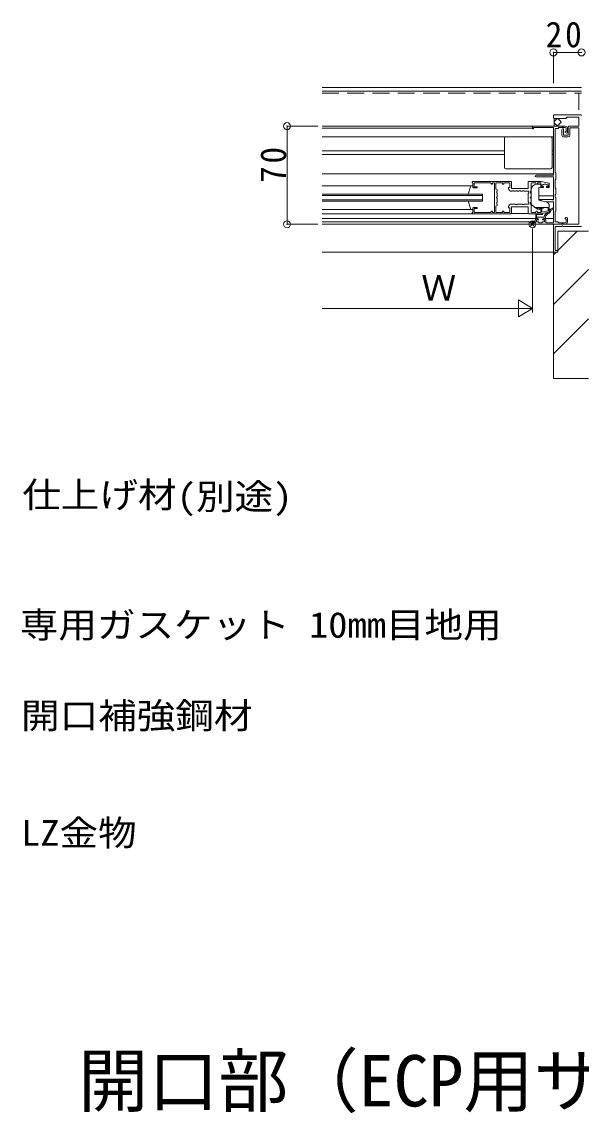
# Model space of a CAD drawing. Units: millimetres, scale not verified. Extents: x -1966 to 1994, y -1415 to 1393.
# Drawn here: x -1049 to -650, y 44 to 823 of the extents above; entities that cross this region are included whole.
import ezdxf
from ezdxf.enums import TextEntityAlignment as Align

# ---------------------------------------------------------------- set-up
doc = ezdxf.new("R2010")
doc.units = ezdxf.units.MM
doc.header["$LTSCALE"] = 10
doc.header["$PDMODE"] = 32
doc.header["$PDSIZE"] = 5
doc.linetypes.add('DASHED1', pattern=[1.8, 1.2, -0.6])
doc.layers.add('0-5', color=7, linetype='Continuous', lineweight=9)
doc.layers.add('0-9_部材名__寸法', color=7, linetype='Continuous', lineweight=9)
doc.styles.add('ＭＳ ゴシック', font='')
doc.styles.get('ＭＳ ゴシック').set_extended_font_data('MS Gothic')

msp = doc.modelspace()

# ---------------------------------------------------------------- linework, layer by layer
at = {"layer": '0-5', "color": 2, "lineweight": 18}
for p, q in [((-834.93, 776.25), (-649.93, 776.25)), ((-834.93, 773.67), (-649.93, 773.67)), ((-669.43, 754.17), (-669.43, 748.67)), ((-669.43, 752.09), (-667.35, 754.17)), ((-667.02, 748.67), (-669.43, 751.08)), ((-667.2, 748.67), (-664.43, 751.43)), ((-664.43, 751.74), (-666.87, 754.17)), ((-666.93, 673.67), (-644.93, 673.67)), ((-666.93, 673.67), (-666.93, 658.67)), ((-666.93, 659.84), (-653.1, 673.67)), ((-669.93, 658.67), (-666.93, 658.67)), ((-669.93, 656.84), (-668.1, 658.67)), ((-669.93, 658.67), (-669.93, 568.67)), ((-669.93, 621.48), (-644.93, 646.48)), ((-669.93, 586.13), (-644.93, 611.13)), ((-669.93, 568.67), (-644.93, 568.67))]:
    msp.add_line(p, q, dxfattribs=at)
at = {"layer": '0-5', "color": 2, "linetype": 'DASHED1', "lineweight": 18}
for p, q in [((-834.93, 772.32), (-649.93, 772.32)), ((-651.93, 772.32), (-651.93, 756.67))]:
    msp.add_line(p, q, dxfattribs=at)
at = {"layer": '0-5'}
for p, q in [((-669.93, 756.17), (-669.93, 754.67)), ((-669.43, 756.67), (-650.43, 756.67)), ((-834.93, 748.67), (-684.43, 748.67)), ((-684.93, 748.17), (-684.93, 747.17)), ((-684.43, 748.67), (-663.89, 748.67)), ((-684.13, 747.67), (-684.13, 747.17)), ((-684.13, 747.67), (-669.93, 747.67)), ((-669.93, 747.67), (-669.93, 713.67)), ((-669.43, 754.17), (-660.93, 754.17)), ((-666.43, 747.32), (-666.43, 747.67)), ((-666.43, 747.67), (-661.58, 747.67)), ((-662.98, 748.67), (-661.58, 748.67)), ((-660.08, 755.02), (-651.93, 755.02)), ((-659.43, 748.17), (-659.43, 742.17)), ((-658.93, 748.67), (-651.93, 748.67)), ((-651.93, 755.02), (-651.93, 748.67)), ((-834.93, 747.17), (-684.93, 747.17)), ((-834.93, 741.17), (-669.93, 741.17)), ((-704.93, 719.17), (-704.93, 740.17)), ((-671.93, 741.17), (-703.93, 741.17)), ((-684.63, 746.87), (-684.43, 746.87)), ((-670.93, 719.17), (-670.93, 740.17)), ((-668.73, 747.02), (-668.73, 715.67)), ((-666.73, 747.02), (-668.73, 747.02)), ((-663.93, 745.97), (-663.93, 742.17)), ((-663.23, 746.67), (-662.73, 746.67)), ((-662.73, 746.67), (-662.73, 742.17)), ((-662.73, 742.17), (-659.43, 742.17)), ((-662.73, 740.97), (-659.43, 740.97)), ((-661.58, 744.57), (-661.58, 744.5)), ((-660.93, 744.87), (-661.28, 744.87)), ((-660.93, 747.02), (-660.93, 744.87)), ((-659.93, 747.02), (-659.93, 744.5)), ((-658.23, 747.47), (-651.93, 747.47)), ((-658.23, 747.47), (-658.23, 742.17)), ((-651.93, 747.47), (-651.93, 678.67)), ((-704.93, 730.97), (-834.93, 730.97)), ((-704.93, 728.37), (-834.93, 728.37)), ((-669.93, 730.97), (-670.93, 730.97)), ((-669.93, 728.37), (-670.93, 728.37)), ((-671.93, 718.17), (-703.93, 718.17)), ((-834.93, 714.67), (-669.93, 714.67)), ((-727.93, 708.67), (-727.93, 708.47)), ((-700.23, 709.17), (-727.43, 709.17)), ((-699.93, 708.87), (-699.93, 704.17)), ((-687.93, 708.87), (-687.93, 704.17)), ((-679.15, 709.17), (-687.63, 709.17)), ((-669.93, 713.67), (-682.33, 713.67)), ((-669.93, 712.47), (-682.33, 712.47)), ((-673.33, 707.96), (-678.73, 709.13)), ((-669.93, 712.47), (-669.93, 696.07)), ((-668.36, 715.26), (-668.73, 715.67)), ((-668.36, 710.89), (-668.73, 710.47)), ((-668.73, 710.47), (-668.73, 704.67)), ((-668.28, 715.06), (-668.28, 711.09)), ((-727.43, 706.17), (-834.93, 706.17)), ((-730.72, 700.17), (-729.12, 705.44)), ((-728.16, 706.17), (-727.43, 706.17)), ((-727.43, 708.17), (-727.63, 708.17)), ((-727.43, 705.17), (-727.43, 708.17)), ((-726.93, 704.67), (-724.73, 704.67)), ((-714.93, 708.17), (-726.43, 708.17)), ((-726.43, 705.47), (-726.43, 708.17)), ((-724.83, 705.47), (-726.43, 705.47)), ((-724.43, 705.07), (-724.43, 704.97)), ((-713.84, 707.28), (-714.93, 708.17)), ((-713.43, 708.17), (-713.43, 707.47)), ((-711.93, 708.17), (-713.43, 708.17)), ((-711.93, 708.17), (-711.93, 687.17)), ((-706.33, 708.17), (-710.93, 708.17)), ((-710.93, 708.17), (-710.93, 703.72)), ((-710.14, 703.31), (-710.93, 703.72)), ((-710.28, 702.22), (-710.28, 701.02)), ((-710.28, 701.02), (-710.07, 700.81)), ((-709.98, 703.04), (-709.98, 702.52)), ((-706.33, 708.17), (-706.33, 707.52)), ((-705.63, 707.22), (-706.03, 707.22)), ((-705.33, 708.17), (-705.33, 707.52)), ((-701.88, 704.17), (-701.88, 704.67)), ((-701.13, 704.97), (-701.58, 704.97)), ((-699.93, 704.17), (-687.93, 704.17)), ((-699.93, 702.22), (-699.73, 702.22)), ((-699.43, 702.52), (-698.23, 702.52)), ((-697.93, 702.22), (-697.28, 702.22)), ((-696.98, 702.52), (-695.78, 702.52)), ((-695.48, 702.22), (-694.83, 702.22)), ((-694.53, 702.52), (-693.33, 702.52)), ((-693.03, 702.22), (-692.38, 702.22)), ((-692.08, 702.52), (-690.88, 702.52)), ((-690.58, 702.22), (-687.58, 702.22)), ((-687.58, 701.02), (-687.8, 700.81)), ((-687.58, 701.02), (-687.58, 702.22)), ((-686.23, 701.02), (-686.23, 702.22)), ((-686.23, 701.02), (-686.02, 700.81)), ((-685.93, 707.67), (-685.93, 702.52)), ((-685.93, 703.22), (-685.93, 693.59)), ((-682.43, 708.17), (-685.43, 708.17)), ((-682.43, 708.17), (-682.43, 707.72)), ((-679.83, 707.22), (-681.93, 707.22)), ((-678.93, 708.17), (-681.43, 708.17)), ((-681.43, 708.17), (-681.43, 707.72)), ((-680.43, 704.92), (-680.43, 695.92)), ((-679.83, 704.92), (-680.43, 704.92)), ((-678.93, 705.17), (-678.93, 708.17)), ((-678.83, 706.22), (-678.83, 705.92)), ((-677.33, 704.87), (-678.63, 704.87)), ((-678.13, 705.67), (-678.13, 706.87)), ((-677.16, 706.87), (-678.13, 706.87)), ((-677.33, 705.67), (-678.13, 705.67)), ((-677.03, 705.37), (-677.03, 705.17)), ((-676.53, 707.37), (-676.95, 706.96)), ((-675.33, 707.37), (-676.53, 707.37)), ((-675.33, 707.37), (-674.92, 706.96)), ((-674.83, 705.37), (-674.83, 705.17)), ((-673.73, 705.67), (-674.53, 705.67)), ((-673.43, 704.87), (-674.53, 704.87)), ((-672.93, 707.47), (-672.93, 705.37)), ((-668.73, 704.67), (-668.36, 704.26)), ((-668.28, 704.06), (-668.28, 700.29)), ((-834.93, 700.17), (-720.43, 700.17)), ((-834.93, 699.17), (-720.43, 699.17)), ((-834.93, 696.17), (-720.43, 696.17)), ((-834.93, 695.17), (-720.43, 695.17)), ((-729.12, 689.9), (-730.7, 695.17)), ((-720.43, 700.17), (-720.43, 695.17)), ((-710.07, 694.53), (-710.28, 694.32)), ((-710.28, 694.32), (-710.28, 693.12)), ((-709.98, 700.6), (-709.98, 698.17)), ((-709.98, 697.17), (-709.98, 694.75)), ((-699.93, 693.12), (-697.28, 693.12)), ((-695.78, 692.82), (-695.57, 693.03)), ((-695.36, 693.12), (-692.51, 693.12)), ((-690.58, 693.12), (-687.58, 693.12)), ((-687.88, 694.75), (-687.88, 700.6)), ((-687.8, 694.53), (-687.58, 694.32)), ((-687.58, 694.32), (-687.58, 693.12)), ((-686.02, 694.53), (-686.23, 694.32)), ((-686.23, 693.12), (-686.23, 694.32)), ((-685.93, 700.6), (-685.93, 698.17)), ((-685.93, 697.17), (-685.93, 694.75)), ((-680.43, 698.97), (-669.93, 698.97)), ((-680.43, 696.37), (-669.93, 696.37)), ((-680.43, 695.92), (-675.21, 694.62)), ((-678.59, 695.49), (-674.93, 694.57)), ((-671.36, 696.37), (-678.48, 696.37)), ((-669.93, 694.57), (-674.93, 694.57)), ((-671.15, 696.28), (-670.93, 696.07)), ((-670.93, 696.07), (-669.93, 696.07)), ((-669.93, 694.57), (-669.93, 679.67)), ((-668.36, 700.09), (-668.73, 699.67)), ((-668.73, 699.67), (-668.73, 698.07)), ((-668.36, 697.66), (-668.73, 698.07)), ((-668.28, 697.46), (-668.28, 688.29)), ((-727.43, 689.17), (-834.93, 689.17)), ((-834.93, 686.17), (-707.63, 686.17)), ((-707.43, 686.17), (-757.93, 686.17)), ((-727.43, 689.17), (-728.16, 689.17)), ((-727.93, 686.67), (-727.93, 686.87)), ((-727.43, 687.17), (-727.63, 687.17)), ((-727.43, 690.17), (-727.43, 687.17)), ((-727.43, 686.17), (-700.23, 686.17)), ((-724.73, 690.67), (-726.93, 690.67)), ((-726.43, 689.87), (-726.43, 687.17)), ((-724.83, 689.87), (-726.43, 689.87)), ((-714.93, 687.17), (-726.43, 687.17)), ((-724.43, 690.37), (-724.43, 690.27)), ((-713.84, 688.07), (-714.93, 687.17)), ((-713.43, 687.87), (-713.43, 687.17)), ((-711.93, 687.17), (-713.43, 687.17)), ((-710.14, 692.04), (-710.93, 691.62)), ((-710.93, 691.62), (-710.93, 687.17)), ((-710.93, 687.17), (-706.33, 687.17)), ((-709.98, 692.82), (-709.98, 692.3)), ((-706.33, 687.82), (-706.33, 687.17)), ((-705.63, 688.12), (-706.03, 688.12)), ((-705.33, 687.82), (-705.33, 687.17)), ((-705.33, 687.17), (-701.13, 687.17)), ((-701.88, 691.17), (-701.88, 690.67)), ((-701.13, 690.37), (-701.58, 690.37)), ((-701.13, 690.37), (-701.13, 687.17)), ((-699.93, 691.17), (-687.93, 691.17)), ((-699.93, 691.17), (-699.93, 686.47)), ((-687.93, 686.47), (-699.93, 686.47)), ((-696.98, 692.82), (-695.78, 692.82)), ((-687.93, 691.17), (-687.93, 686.47)), ((-687.63, 686.17), (-679.15, 686.17)), ((-685.93, 692.82), (-685.93, 687.67)), ((-685.64, 692.88), (-683.28, 690.52)), ((-685.43, 687.17), (-682.43, 687.17)), ((-683.43, 690.67), (-673.43, 690.67)), ((-682.83, 690.46), (-683.28, 690.52)), ((-681.25, 689.43), (-682.83, 690.46)), ((-681.63, 690.07), (-682.63, 690.67)), ((-682.43, 687.62), (-682.43, 687.17)), ((-682.43, 685.74), (-682.43, 682.67)), ((-681.93, 683.87), (-681.93, 685.37)), ((-681.73, 685.56), (-678.47, 685.69)), ((-681.63, 690.07), (-678.93, 690.07)), ((-681.48, 686.17), (-678.17, 686.21)), ((-681.43, 687.62), (-681.43, 687.17)), ((-681.43, 687.17), (-678.93, 687.17)), ((-679.82, 689.23), (-681.25, 689.43)), ((-679.45, 690.07), (-679.82, 689.23)), ((-678.93, 690.17), (-678.93, 687.17)), ((-673.33, 687.39), (-678.73, 686.22)), ((-678.14, 690.07), (-677.13, 690.07)), ((-678.13, 689.97), (-678.13, 687.37)), ((-673.73, 688.32), (-678.13, 687.37)), ((-677.13, 690.67), (-677.13, 690.07)), ((-673.73, 690.07), (-673.73, 688.32)), ((-672.93, 691.17), (-672.93, 691.71)), ((-672.93, 690.07), (-672.93, 687.88)), ((-668.73, 687.67), (-668.36, 688.09)), ((-668.73, 687.67), (-668.73, 680.32)), ((-834.93, 682.67), (-681.93, 682.67)), ((-834.93, 680.32), (-684.89, 680.32)), ((-834.93, 678.67), (-684.43, 678.67)), ((-684.93, 680.17), (-684.93, 679.17)), ((-684.43, 680.47), (-684.63, 680.47)), ((-663.89, 678.67), (-684.43, 678.67)), ((-684.13, 680.17), (-684.13, 679.67)), ((-682.93, 679.67), (-684.13, 679.67)), ((-682.93, 679.67), (-682.93, 681.67)), ((-682.43, 682.67), (-681.53, 682.67)), ((-681.93, 682.67), (-681.53, 682.67)), ((-680.88, 681.82), (-681.93, 681.82)), ((-681.73, 683.67), (-679.18, 683.67)), ((-681.07, 682.56), (-680.74, 682.39)), ((-680.58, 680.32), (-680.08, 679.67)), ((-678.28, 679.67), (-680.08, 679.67)), ((-676.63, 683.67), (-679.18, 683.67)), ((-678.28, 679.67), (-677.78, 680.32)), ((-677.78, 680.32), (-676.43, 680.32)), ((-677.3, 682.56), (-677.62, 682.39)), ((-677.48, 681.82), (-676.43, 681.82)), ((-676.84, 682.67), (-676.43, 682.67)), ((-676.84, 682.67), (-675.93, 682.67)), ((-676.43, 682.67), (-669.93, 682.67)), ((-676.43, 680.32), (-676.43, 681.82)), ((-675.63, 682.97), (-675.63, 683.67)), ((-675.43, 679.67), (-675.43, 681.67)), ((-669.93, 679.67), (-675.43, 679.67)), ((-669.93, 678.67), (-651.93, 678.67)), ((-668.73, 680.32), (-666.73, 680.32)), ((-666.43, 680.02), (-666.43, 679.67)), ((-666.43, 679.67), (-661.58, 679.67)), ((-661.58, 678.67), (-662.98, 678.67)), ((-661.58, 682.85), (-661.58, 682.77)), ((-660.93, 682.47), (-661.28, 682.47)), ((-660.93, 680.32), (-660.93, 682.47)), ((-659.93, 680.32), (-659.93, 682.85)), ((-668.73, 677.02), (-668.73, 659.87)), ((-668.73, 677.02), (-663.93, 677.02)), ((-662.93, 677.02), (-649.93, 677.02)), ((-834.93, 658.67), (-669.93, 658.67)), ((-668.73, 659.87), (-666.93, 659.87)), ((-666.93, 659.87), (-666.93, 658.67))]:
    msp.add_line(p, q, dxfattribs=at)
at = {"layer": '0-5', "color": 6, "lineweight": 18}
for p, q in [((-686.7, 680.44), (-683.17, 676.9)), ((-686.7, 676.9), (-683.17, 680.44))]:
    msp.add_line(p, q, dxfattribs=at)
at = {"layer": '0-5'}
for points in [[(-701.13, 704.97), (-701.13, 708.17), (-705.33, 708.17)], [(-673.73, 705.67), (-673.73, 706.87), (-674.71, 706.87)], [(-692.3, 693.03), (-692.08, 692.82), (-690.88, 692.82)], [(-680.58, 680.32), (-681.93, 680.32), (-681.93, 681.82)], [(-669.93, 678.67), (-669.93, 658.67), (-666.93, 658.67)]]:
    msp.add_lwpolyline(points, dxfattribs=at)
at = {"layer": '0-5', "color": 6, "lineweight": 18}
msp.add_circle((-684.93, 678.67), 2.5, dxfattribs=at)
at = {"layer": '0-5'}
for centre, radius, start, end in [((-669.43, 756.17), 0.5, 90, 180), ((-650.43, 756.17), 0.5, 0, 90), ((-684.43, 748.17), 0.5, 90, 180), ((-669.43, 754.67), 0.5, 180, 270), ((-663.43, 748.87), 0.5, 203.57799, 336.422), ((-661.58, 747.02), 1.65, 0, 90), ((-661.58, 747.02), 0.65, 0, 90), ((-660.08, 754.17), 0.85, 89.89099, 180), ((-658.93, 748.17), 0.5, 90, 180), ((-703.93, 740.17), 1, 90, 180), ((-684.63, 747.17), 0.3, 180, 270), ((-684.43, 747.17), 0.3, 270, 0), ((-671.93, 740.17), 1, 0, 90), ((-666.73, 747.32), 0.3, 270, 0), ((-663.23, 745.97), 0.7, 90, 180), ((-662.73, 742.17), 1.2, 180, 270), ((-660.76, 744.5), 0.825, 180, 0), ((-661.28, 744.57), 0.3, 90, 180), ((-659.43, 742.17), 1.2, 270, 0), ((-703.93, 719.17), 1, 180, 270), ((-671.93, 719.17), 1, 270, 0), ((-727.43, 708.67), 0.5, 90, 180), ((-700.23, 708.87), 0.3, 0, 90), ((-687.63, 708.87), 0.3, 90, 180), ((-682.33, 713.07), 0.6, 90, 270), ((-679.15, 707.17), 2, 77.77498, 89.99998), ((-668.58, 715.06), 0.3, 0, 41.987), ((-668.58, 711.09), 0.3, 318.01299, 0), ((-728.16, 705.17), 1, 90, 164.45299), ((-727.63, 708.47), 0.3, 180, 270), ((-726.93, 705.17), 0.5, 180, 270), ((-724.83, 705.07), 0.4, 0, 90), ((-724.73, 704.97), 0.3, 270, 0), ((-713.68, 707.47), 0.25, 230.702, 0), ((-710.28, 702.52), 0.3, 270, 0), ((-710.28, 703.04), 0.3, 0, 62.241), ((-710.28, 700.6), 0.3, 0, 45), ((-706.03, 707.52), 0.3, 180, 270), ((-705.63, 707.52), 0.3, 270, 0), ((-701.58, 704.67), 0.3, 90, 180), ((-699.93, 704.17), 1.95, 180, 270), ((-699.73, 702.52), 0.3, 270, 0), ((-697.93, 702.52), 0.3, 180, 270), ((-697.28, 702.52), 0.3, 270, 0), ((-695.48, 702.52), 0.3, 180, 270), ((-694.83, 702.52), 0.3, 270, 0), ((-693.03, 702.52), 0.3, 180, 270), ((-692.38, 702.52), 0.3, 270, 0), ((-690.58, 702.52), 0.3, 180, 270), ((-687.58, 700.6), 0.3, 135, 180), ((-686.23, 702.52), 0.3, 270, 0), ((-686.23, 700.6), 0.3, 0, 45), ((-685.43, 707.67), 0.5, 90, 180), ((-681.93, 703.22), 4, 90, 180), ((-681.93, 707.72), 0.5, 180, 0), ((-679.83, 706.22), 1, 0, 90), ((-679.83, 705.92), 1, 270, 0), ((-678.63, 705.17), 0.3, 180, 270), ((-677.33, 705.37), 0.3, 0, 90), ((-677.33, 705.17), 0.3, 270, 0), ((-677.16, 707.17), 0.3, 270, 315), ((-674.71, 707.17), 0.3, 225, 270), ((-674.53, 705.37), 0.3, 90, 180), ((-674.53, 705.17), 0.3, 180, 270), ((-673.43, 705.37), 0.5, 270, 0), ((-673.43, 707.47), 0.5, 0, 77.77498), ((-668.58, 704.06), 0.3, 0, 41.987), ((-709.98, 697.67), 0.5, 90, 270), ((-710.28, 692.82), 0.3, 0, 90), ((-710.28, 694.75), 0.3, 315, 0), ((-699.93, 691.17), 1.95, 90, 180), ((-697.28, 692.82), 0.3, 0, 90), ((-695.36, 692.82), 0.3, 90, 135), ((-692.51, 692.82), 0.3, 45, 90), ((-690.58, 692.82), 0.3, 90, 180), ((-687.58, 694.75), 0.3, 180, 225), ((-685.93, 697.67), 0.5, 90, 270), ((-686.23, 692.82), 0.3, 0, 90), ((-686.23, 694.75), 0.3, 315, 0), ((-684.93, 693.59), 1, 180, 225), ((-678.48, 695.92), 0.45, 90, 255.98399), ((-675.93, 691.71), 3, 0, 76), ((-671.36, 696.07), 0.3, 45, 90), ((-668.58, 700.29), 0.3, 318.01299, 0), ((-668.58, 697.46), 0.3, 0, 41.987), ((-728.16, 690.17), 1, 195.547, 270), ((-727.63, 686.87), 0.3, 90, 180), ((-727.43, 686.67), 0.5, 180, 270), ((-726.93, 690.17), 0.5, 90, 180), ((-724.83, 690.27), 0.4, 270, 0), ((-724.73, 690.37), 0.3, 0, 90), ((-713.68, 687.87), 0.25, 0, 129.29797), ((-710.28, 692.3), 0.3, 297.75899, 0), ((-706.03, 687.82), 0.3, 90, 180), ((-705.63, 687.82), 0.3, 0, 90), ((-701.58, 690.67), 0.3, 180, 270), ((-700.23, 686.47), 0.3, 270, 0), ((-687.63, 686.47), 0.3, 180, 270), ((-685.43, 687.67), 0.5, 180, 270), ((-681.93, 687.62), 0.5, 0, 180), ((-682.23, 685.74), 0.2, 126.13698, 180), ((-681.53, 684.77), 1.4, 87.96599, 126.13699), ((-681.93, 685.57), 0.195, 359.16899, 268.42099), ((-679.15, 688.17), 2, 270, 282.22499), ((-678.63, 690.17), 0.3, 90, 180), ((-678.63, 689.97), 0.5, 0, 90), ((-678.16, 685.86), 0.35, 207.63199, 92.25499), ((-671.94, 682.83), 4.76, 106.89499, 169.793), ((-672.01, 683.03), 3.68, 106.79099, 170.00299), ((-673.33, 690.07), 0.4, 0, 180), ((-673.43, 691.17), 0.5, 270, 0), ((-673.43, 687.87), 0.495, 282.03099, 6.644), ((-673.43, 687.88), 0.5, 282.22499, 0), ((-673.89, 688.13), 1.77, 297.61499, 351.16599), ((-670.57, 687.59), 2.39, 95.09999, 171.92299), ((-670.51, 687.46), 1.68, 84.38799, 166.27399), ((-670.43, 689.62), 0.5, 279.54799, 134.745), ((-668.58, 688.29), 0.3, 318.01299, 0), ((-684.63, 680.17), 0.3, 90, 180), ((-684.43, 679.17), 0.5, 180, 270), ((-684.43, 680.17), 0.3, 0, 90), ((-681.93, 681.67), 1, 90, 180), ((-681.93, 683.67), 0.2, 90, 0), ((-681.53, 681.67), 1, 62.20299, 90), ((-680.88, 682.12), 0.3, 270, 62.20299), ((-677.48, 682.12), 0.3, 117.797, 270), ((-676.84, 681.67), 1, 90, 117.797), ((-676.43, 681.67), 1, 0, 90), ((-675.93, 682.97), 0.3, 270, 0), ((-666.73, 680.02), 0.3, 0, 90), ((-663.43, 677.02), 0.5, 0, 180), ((-663.43, 678.47), 0.5, 23.57799, 156.422), ((-660.76, 682.85), 0.825, 0, 180), ((-661.28, 682.77), 0.3, 180, 270), ((-661.58, 680.32), 1.65, 270, 0), ((-661.58, 680.32), 0.65, 270, 0)]:
    msp.add_arc(centre, radius, start, end, dxfattribs=at)
at = {"layer": '0-9_部材名__寸法'}
for p, q in [((-859.93, 748.67), (-859.93, 678.67)), ((-837.93, 748.67), (-859.93, 748.67)), ((-837.93, 678.67), (-859.93, 678.67))]:
    msp.add_line(p, q, dxfattribs=at)
at = {"layer": '0-9_部材名__寸法', "color": 3, "lineweight": 18}
for p, q in [((-684.93, 675.67), (-684.93, 615.67)), ((-684.93, 618.67), (-834.93, 618.67)), ((-684.93, 618.67), (-694.93, 612.67))]:
    msp.add_line(p, q, dxfattribs=at)
at = {"layer": '0-9_部材名__寸法'}
msp.add_lwpolyline([(-669.93, 779.25), (-669.93, 801.25), (-649.93, 801.25)], dxfattribs=at)
at = {"layer": '0-9_部材名__寸法', "color": 3, "lineweight": 18}
msp.add_lwpolyline([(-684.93, 618.67), (-694.93, 624.67), (-694.93, 612.67)], dxfattribs=at)
at = {"layer": '0-9_部材名__寸法'}
for p in [(-669.93, 801.25), (-649.93, 801.25), (-859.93, 748.67), (-859.93, 678.67)]:
    msp.add_point(p, dxfattribs=at)

# ---------------------------------------------------------------- texts
at = {"layer": '0-9_部材名__寸法', "style": 'ＭＳ ゴシック'}
for s, height, p in [('Ｗ', 18.33, (-764.24, 618.69)), ('開口部（ECP用サッシ）', 36.66, (-1008.89, 38.26))]:
    msp.add_text(s, height=height, dxfattribs=at).set_placement(p, align=Align.BOTTOM_LEFT)
at = {"layer": '0-9_部材名__寸法', "style": 'ＭＳ ゴシック', "width": 1.1}
for s, p in [('仕上げ材', (-1048.73, 470.95)), ('(別途)', (-938.54, 469.73)), ('専用ガスケット 10mm目地用', (-1050.48, 378.17)), ('開口補強鋼材', (-1049.61, 313.4)), ('LZ金物', (-1049.61, 229.75))]:
    msp.add_text(s, height=18.33, dxfattribs=at).set_placement(p, align=Align.BOTTOM_LEFT)
at = {"layer": '0-9_部材名__寸法', "insert": (-675.49, 804.68), "char_height": 18.33, "attachment_point": 7, "style": 'ＭＳ ゴシック'}
msp.add_mtext('\\T1.17;\\W0.95;20', dxfattribs=at)
at = {"layer": '0-9_部材名__寸法', "insert": (-860.34, 708.14), "char_height": 18.33, "attachment_point": 7, "rotation": 90, "style": 'ＭＳ ゴシック'}
msp.add_mtext('\\T1.17;\\W0.95;70', dxfattribs=at)

doc.saveas('drawing.dxf')
